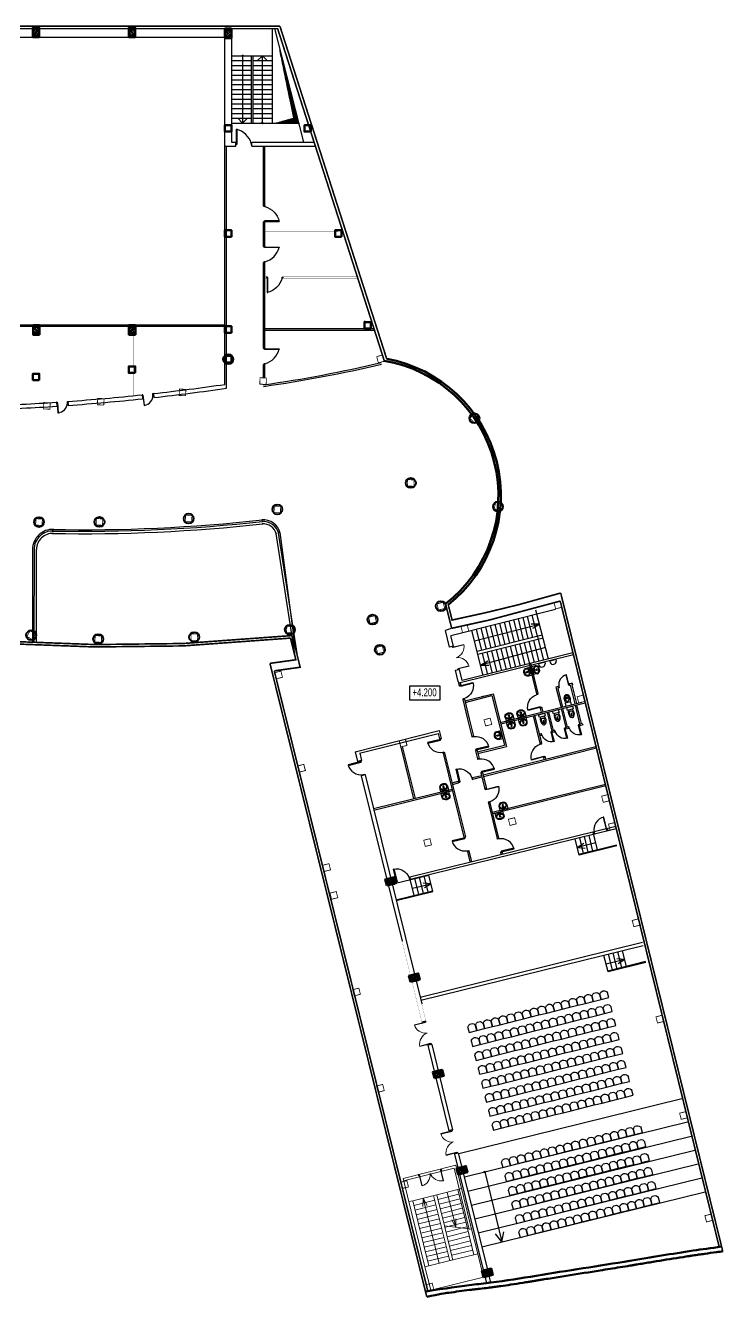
# Model space of a CAD drawing. Header units: millimetres. Extents: x 72758 to 367830, y 150032 to 293149.
# Drawn here: x 324189 to 367830, y 150122 to 229614 of the extents above; entities that cross this region are included whole.
import ezdxf

# ---------------------------------------------------------------- set-up
doc = ezdxf.new("R2010")
doc.units = ezdxf.units.MM
doc.linetypes.add('DASHED2', pattern=[9.525, 6.35, -3.175])
for name, color, linetype in [('4', 34, 'Continuous'), ('5', 150, 'Continuous'), ('columns', 192, 'Continuous')]:
    doc.layers.add(name, color=color, linetype=linetype)
doc.layers.add('CIRCULATION', color=200, linetype='Continuous', lineweight=13)
doc.layers.add('HIDDEN', color=254, linetype='DASHED2', lineweight=5)
doc.layers.add('GLASS', color=150, linetype='Continuous', lineweight=20, transparency=0.8)
doc.styles.get("Standard").update_dxf_attribs({"font": 'Arial.ttf'})
pattern_1 = [(45, (-256826.88, 321865.63), (-70.710678, 70.710678), [])]

# ---------------------------------------------------------------- blocks, each defined once
blk = doc.blocks.new('Z$W@#52')
at = {"layer": 'columns', "lineweight": 0, "ltscale": 2000, "const_width": 50}
blk.add_lwpolyline([(22, 237), (225, 582), (569, 379), (366, 34), (22, 237)], dxfattribs=at)
blk = doc.blocks.new('Z$W@#13317')
at = {"layer": 'columns', "lineweight": 50}
blk.add_lwpolyline([(400, 0), (0, 0), (0, 400), (400, 400)], close=True, dxfattribs=at)
blk.add_lwpolyline([(400, 0), (0, 0), (0, 400), (400, 400)], close=True, dxfattribs=at)
blk = doc.blocks.new('Z$W@#26179')
at = {"layer": 'columns', "ltscale": 1000}
h = blk.add_hatch(dxfattribs=at)
h.set_pattern_fill('ANSI31', color=256, scale=800, style=0)
h.set_pattern_definition(pattern_1)
h.paths.add_polyline_path([(200, 300), (400, 300), (400, 500), (0, 500), (0, 300)])
h.paths.add_polyline_path([(0, 100), (200, 100), (200, 300), (0, 300)])
h.paths.add_polyline_path([(200, 100), (400, 100), (400, 300), (200, 300)])
h = blk.add_hatch(dxfattribs=at)
h.set_pattern_fill('ANSI31', color=256, scale=800, style=0)
h.set_pattern_definition(pattern_1)
h.paths.add_polyline_path([(200, 300), (400, 300), (400, 500), (0, 500), (0, 300)])
h.paths.add_polyline_path([(0, 100), (200, 100), (200, 300), (0, 300)])
h.paths.add_polyline_path([(200, 100), (400, 100), (400, 300), (200, 300)])
for p, q in [((0, 100), (400, 500)), ((0, 500), (400, 100))]:
    blk.add_line(p, q, dxfattribs=at)
at = {"layer": 'columns', "lineweight": 50}
for points in [[(400, 0), (0, 0), (0, 600), (400, 600)], [(400, 0), (0, 0), (0, 600), (400, 600)], [(400, 100), (0, 100), (0, 500), (400, 500)], [(400, 100), (0, 100), (0, 500), (400, 500)]]:
    blk.add_lwpolyline(points, close=True, dxfattribs=at)
blk = doc.blocks.new('STRARROW')
at = {"color": 0, "linetype": 'ByBlock'}
for q in [(-0.5, -0.5), (0.5, -0.5)]:
    blk.add_line((0, 0), q, dxfattribs=at)
blk = doc.blocks.new('Z$W@#11163')
at = {"layer": '4', "linetype": 'Continuous'}
for points in [[(39, 39), (39, 971), (70, 971), (70, 39)], [(0, 78), (39, 78), (39, 0), (0, 0)], [(1010, 78), (971, 78), (971, 0), (1010, 0)]]:
    blk.add_lwpolyline(points, close=True, dxfattribs=at)
blk.add_arc((-276, -289), 1298, 16.40182, 75.97331, dxfattribs=at)
blk = doc.blocks.new('A$C132F51F1')
at = {"layer": '4', "linetype": 'Continuous'}
for points in [[(810, 860), (0, 860), (0, 820), (810, 820)], [(760, 910), (760, 860), (860, 860), (860, 910)], [(760, 0), (760, 50), (860, 50), (860, 0)]]:
    blk.add_lwpolyline(points, close=True, dxfattribs=at)
blk.add_arc((810, 860), 810, 180, 266.46097, dxfattribs=at)
blk = doc.blocks.new('Z$W@#11946')
at = {"layer": '4', "lineweight": 0, "ltscale": 1000}
for p, q in [((700, 1450), (0, 1450)), ((700, 1420), (0, 1420)), ((700, 1420), (700, 1450)), ((700, 80), (0, 80)), ((700, 50), (0, 50)), ((700, 80), (700, 50))]:
    blk.add_line(p, q, dxfattribs=at)
for points in [[(750, 1450), (750, 1500), (650, 1500), (650, 1450)], [(750, 50), (750, 0), (650, 0), (650, 50)]]:
    blk.add_lwpolyline(points, close=True, dxfattribs=at)
for centre, start, end in [((729, 1475), 181.98687, 263.77094), ((729, 25), 96.22906, 178.01313)]:
    blk.add_arc(centre, 730, start, end, dxfattribs=at)
blk = doc.blocks.new('stair open')
at = {"layer": 'CIRCULATION', "ltscale": 2000}
for p, q in [((5644.486, 339.977), (5648.59, 339.977)), ((5644.486, 339.977), (5644.486, 336.577)), ((5645.986, 339.727), (5645.986, 339.977)), ((5645.986, 339.727), (5645.986, 338.377)), ((5645.986, 339.727), (5648.495, 339.727)), ((5646.286, 339.727), (5646.286, 338.377)), ((5646.586, 339.727), (5646.586, 338.377)), ((5646.886, 339.727), (5646.886, 338.377)), ((5647.186, 339.727), (5647.186, 338.377)), ((5647.486, 339.727), (5647.486, 338.377)), ((5647.786, 339.727), (5647.786, 338.377)), ((5647.979, 338.377), (5648.59, 339.977)), ((5648.086, 339.727), (5648.086, 338.658)), ((5648.386, 339.727), (5648.386, 339.443)), ((5645.986, 339.052), (5648.237, 339.052)), ((5648.237, 339.052), (5647.738, 339.181)), ((5648.237, 339.052), (5647.742, 338.912)), ((5645.986, 338.377), (5647.982, 338.377)), ((5645.986, 338.377), (5645.986, 336.827)), ((5645.987, 338.177), (5650.187, 338.177)), ((5646.286, 338.177), (5646.286, 336.827)), ((5646.586, 338.177), (5646.586, 336.827)), ((5646.886, 338.177), (5646.886, 336.827)), ((5647.186, 338.177), (5647.186, 336.827)), ((5647.486, 338.177), (5647.486, 336.827)), ((5647.786, 338.177), (5647.786, 336.827)), ((5647.979, 338.377), (5650.187, 338.377)), ((5648.086, 338.177), (5648.086, 336.827)), ((5648.386, 338.177), (5648.386, 336.827)), ((5648.686, 338.177), (5648.686, 336.827)), ((5648.986, 338.177), (5648.986, 336.827)), ((5649.286, 338.177), (5649.286, 336.827)), ((5649.586, 338.177), (5649.586, 336.827)), ((5649.886, 338.177), (5649.886, 336.827)), ((5650.186, 338.377), (5650.186, 336.827)), ((5645.986, 337.502), (5646.487, 337.628)), ((5645.986, 337.502), (5650.186, 337.502)), ((5645.986, 337.502), (5646.483, 337.358)), ((5644.486, 336.577), (5650.186, 336.577)), ((5645.986, 336.827), (5645.986, 336.577)), ((5645.986, 336.827), (5650.186, 336.827)), ((5650.186, 336.827), (5650.186, 336.577))]:
    blk.add_line(p, q, dxfattribs=at)
at = {"layer": 'GLASS'}
blk.add_lwpolyline([(5644.636, 336.577), (5644.636, 339.827), (5648.59, 339.827)], dxfattribs=at)
at = {"layer": 'HIDDEN', "ltscale": 2000}
for p, q in [((5648.386, 339.443), (5648.386, 338.377)), ((5648.495, 339.727), (5650.186, 339.727)), ((5648.59, 339.977), (5650.186, 339.977)), ((5648.686, 339.727), (5648.686, 338.377)), ((5648.986, 339.727), (5648.986, 338.377)), ((5649.286, 339.727), (5649.286, 338.377)), ((5649.586, 339.727), (5649.586, 338.377)), ((5649.886, 339.727), (5649.886, 338.377)), ((5650.186, 339.727), (5650.186, 339.977)), ((5650.186, 339.977), (5651.686, 339.977)), ((5650.186, 339.727), (5650.186, 338.377)), ((5651.686, 339.977), (5651.686, 336.577)), ((5648.086, 338.658), (5648.086, 338.377)), ((5651.686, 336.577), (5650.186, 336.577))]:
    blk.add_line(p, q, dxfattribs=at)
blk = doc.blocks.new('Z$W@#1548')
at = {"layer": '5', "linetype": 'Continuous', "ltscale": 2500}
blk.add_line((456, 500), (456, 0), dxfattribs=at)
for points in [[(192, 500), (456, 500)], [(192, 500), (456, 500)], [(192, 0), (456, 0)], [(434, 273), (238, 273)], [(238, 273), (238, 227)], [(238, 227), (434, 227)], [(434, 227), (434, 273)], [(456, 0), (456, 500)]]:
    blk.add_lwpolyline(points, dxfattribs=at)
for centre, radius in [((177, 250), 40.8), ((177, 250), 30.8), ((378, 321), 36.4), ((378, 180), 36.4)]:
    blk.add_circle(centre, radius, dxfattribs=at)
at = {"layer": '5', "linetype": 'Continuous', "ltscale": 2500, "extrusion": (0, 0, -1)}
for major_axis, ratio, start_param, end_param in [((0, 250), 0.776082, 2.002073, 7.419321), ((0, 216), 0.666135, 1.67642, 7.745564), ((0, 250), 0.776082, 1.432507, 1.477018), ((0, 250), 0.776082, 1.662161, 1.705705)]:
    blk.add_ellipse((192, 250), major_axis=major_axis, ratio=ratio, start_param=start_param, end_param=end_param, dxfattribs=at)
blk = doc.blocks.new('санузел')
at = {"layer": '5', "linetype": 'Continuous', "ltscale": 2500}
for p, q in [((-25665, 14506), (-26034, 14506)), ((-26034, 14506), (-26034, 14328)), ((-26034, 14328), (-25665, 14328)), ((-25665, 14328), (-25665, 14506))]:
    blk.add_line(p, q, dxfattribs=at)
blk.add_circle((-25849, 14800), 45.2, dxfattribs=at)
at = {"layer": '5', "linetype": 'Continuous', "ltscale": 2500, "extrusion": (0, 0, -1)}
blk.add_ellipse((-25849, 14736), major_axis=(0, 294), ratio=0.614894, start_param=3.813012, end_param=8.753358, dxfattribs=at)
blk.add_ellipse((-25849, 14768), major_axis=(0, -175), ratio=0.710972, dxfattribs=at)
blk = doc.blocks.new('A$C1D1')
at = {"layer": '4', "ltscale": 1200}
for p, q in [((3, 4), (3, 304)), ((503, 4), (3, 4)), ((503, 304), (503, 4))]:
    blk.add_line(p, q, dxfattribs=at)
blk.add_arc((253, 248), 256, 12.68038, 167.31962, dxfattribs=at)

msp = doc.modelspace()

# ---------------------------------------------------------------- hatches: boundary and pattern name
at = {"ltscale": 2000}
h = msp.add_hatch(dxfattribs=at)
h.set_pattern_fill('ANSI31', color=0, scale=100, style=0)
h.set_pattern_definition([(45, (725112.518, 155023.288), (-8.83883476, 8.83883476), [])])
h.paths.add_polyline_path([(340080, 228075), (340126, 228086), (341292, 223514), (339882, 223514), (340949, 223815)])

# ---------------------------------------------------------------- linework, layer by layer
at = {"color": 0, "linetype": 'Continuous', "ltscale": 2000}
for p, q in [((336663, 210219), (336663, 229414)), ((337063, 229414), (337063, 222314)), ((306663, 228881), (336663, 228875)), ((336663, 222064), (337338, 222064)), ((336663, 222064), (337338, 222064)), ((336763, 210219), (336763, 222064)), ((337063, 222314), (337338, 222314)), ((337103, 222314), (337338, 222314)), ((337338, 222064), (337338, 222314)), ((338348, 222314), (342235, 222314)), ((338348, 222314), (339853, 222314)), ((338348, 222064), (338348, 222314)), ((338348, 222064), (342315, 222064)), ((338348, 222064), (340103, 222064)), ((339063, 218342), (339063, 222064)), ((339163, 218342), (339163, 222064)), ((339163, 218342), (339063, 218342)), ((339063, 215807), (339063, 217332)), ((339163, 217332), (339063, 217332)), ((339163, 215807), (339163, 217332)), ((339163, 215807), (339063, 215807)), ((339063, 210593), (339063, 214797)), ((339163, 214797), (339063, 214797)), ((339163, 210593), (339163, 214797)), ((339269, 213821), (339269, 213921)), ((336663, 210881), (336663, 210781)), ((339163, 210681), (345972, 210681)), ((345376, 211149), (345376, 211049)), ((336663, 207185), (336663, 210429)), ((336763, 210429), (336663, 210429)), ((336763, 206947), (336763, 210429)), ((339063, 209438), (339063, 210593)), ((339144, 210581), (346004, 210581)), ((339163, 209438), (339163, 210593)), ((339163, 209438), (339063, 209438)), ((339163, 209438), (339063, 209438)), ((339063, 207788), (339063, 208428)), ((339163, 207788), (339163, 208428)), ((326139, 206072), (326156, 205822)), ((326848, 206112), (326865, 205871)), ((331483, 206533), (331509, 206285)), ((332189, 206610), (332217, 206362)), ((350836, 191943), (350441, 191809)), ((350946, 190832), (350704, 190771)), ((351072, 189317), (351300, 189372)), ((351249, 188619), (351308, 188379)), ((351308, 188379), (351406, 188405)), ((351373, 188532), (351405, 188404)), ((358223, 188479), (358185, 188470)), ((358187, 188470), (358210, 188375)), ((358370, 188514), (358394, 188419)), ((352705, 187674), (352865, 187713)), ((353346, 187735), (354130, 184639)), ((353418, 187856), (354251, 184566)), ((356122, 187843), (356230, 187871)), ((357497, 188297), (357520, 188202)), ((358210, 188375), (358247, 188384)), ((351642, 187512), (351529, 187484)), ((351529, 187484), (351832, 186260)), ((351626, 187508), (351929, 186286)), ((356367, 186952), (356466, 186977)), ((351832, 186260), (352099, 185182)), ((351929, 186284), (352196, 185206)), ((349991, 185375), (350074, 185039)), ((350052, 185546), (350171, 185063)), ((356420, 185347), (356444, 185250)), ((357108, 185521), (357133, 185425)), ((357250, 185557), (357275, 185460)), ((357938, 185732), (357963, 185635)), ((358129, 185780), (358154, 185683)), ((359000, 186000), (359024, 185903)), ((350074, 185039), (350171, 185063)), ((352195, 185206), (352098, 185182)), ((352439, 184223), (354130, 184639)), ((352463, 184126), (354251, 184566)), ((352796, 182779), (359855, 184566)), ((352820, 182682), (359879, 184469)), ((356354, 184753), (356453, 184779)), ((356371, 184757), (356469, 184781)), ((345200, 183678), (344957, 183618)), ((350296, 184143), (350393, 184167)), ((350296, 184143), (351596, 178888)), ((350393, 184167), (351693, 178912)), ((352319, 184286), (352416, 184310)), ((352320, 184287), (352444, 183785)), ((352417, 184311), (352542, 183809)), ((352542, 183809), (352444, 183785)), ((356596, 183862), (356694, 183888)), ((352666, 182890), (352763, 182914)), ((352666, 182890), (352907, 181914)), ((352763, 182914), (353004, 181938)), ((345415, 182781), (345180, 182717)), ((351268, 182287), (351244, 182383)), ((352163, 182513), (352139, 182610)), ((353004, 181938), (352903, 181912)), ((352994, 181936), (353004, 181939)), ((353226, 181042), (353129, 181018)), ((353129, 181018), (353672, 178808)), ((353221, 181041), (353226, 181043)), ((353226, 181043), (353769, 178833)), ((351594, 178887), (351693, 178912)), ((351693, 178912), (351596, 178888)), ((360609, 179289), (360573, 179435)), ((353777, 178835), (353672, 178808)), ((351816, 177991), (351914, 178016)), ((351817, 177992), (351975, 177355)), ((351914, 178016), (351820, 177992)), ((351914, 178016), (352072, 177379)), ((353990, 177937), (353893, 177912)), ((353893, 177912), (353916, 177835)), ((353990, 177937), (354013, 177859)), ((348210, 176391), (348246, 176245)), ((349217, 167400), (348974, 167340)), ((349569, 165942), (349326, 165882)), ((351274, 159118), (365218, 162551)), ((350866, 160597), (350630, 160539)), ((351632, 157662), (365577, 161095)), ((351853, 156771), (365812, 160208)), ((351233, 159142), (350989, 159082)), ((352071, 155898), (366030, 159335)), ((352285, 155040), (366244, 158477)), ((352498, 154167), (366464, 157605)), ((352900, 157974), (353976, 153605)), ((352722, 153296), (366685, 156734)), ((353975, 153609), (354098, 154231)), ((353975, 153609), (353577, 154103)), ((349774, 150296), (349275, 150172))]:
    msp.add_line(p, q, dxfattribs=at)
at = {"color": 0, "ltscale": 2000}
for p, q in [((339603, 229414), (339603, 223514)), ((341599, 222314), (339788, 229414)), ((337103, 227714), (339603, 227714)), ((337103, 227414), (338303, 227414)), ((338303, 227714), (338303, 223514)), ((338403, 227714), (338403, 223514)), ((338403, 227414), (339603, 227414)), ((337103, 227114), (338303, 227114)), ((337103, 227114), (338303, 227114)), ((337103, 226814), (338303, 226814)), ((338403, 227114), (339603, 227114)), ((338403, 227114), (339603, 227114)), ((338403, 226814), (339603, 226814)), ((337103, 226514), (338303, 226514)), ((337103, 226214), (338303, 226214)), ((337103, 225914), (338303, 225914)), ((338403, 226514), (339603, 226514)), ((338403, 226214), (339603, 226214)), ((338403, 225914), (339603, 225914)), ((337103, 225614), (338303, 225614)), ((337103, 225314), (338303, 225314)), ((337103, 225014), (338303, 225014)), ((338403, 225614), (339603, 225614)), ((338403, 225314), (339603, 225314)), ((338403, 225014), (339603, 225014)), ((337103, 224714), (338303, 224714)), ((337103, 224414), (338303, 224414)), ((338403, 224714), (339603, 224714)), ((338403, 224414), (339603, 224414)), ((337103, 224114), (338303, 224114)), ((337103, 223814), (338303, 223814)), ((337103, 223514), (341292, 223514)), ((338403, 224114), (339603, 224114)), ((338403, 223814), (339603, 223814)), ((341292, 223514), (339872, 223514)), ((339882, 223514), (340949, 223815)), ((336663, 210881), (306642, 210881)), ((306642, 210875), (336663, 210875)), ((306642, 210825), (336663, 210825)), ((339063, 207592), (339063, 207788)), ((339163, 207588), (339163, 207788)), ((339063, 207160), (339063, 207192)), ((339163, 207175), (339163, 207187)), ((357315, 193122), (350784, 191474)), ((354753, 191082), (354421, 192391)), ((355043, 191156), (354712, 192464)), ((355334, 191229), (355003, 192538)), ((355625, 191303), (355294, 192612)), ((355915, 191377), (355583, 192685)), ((356205, 191450), (355874, 192758)), ((356877, 190021), (356104, 193074)), ((350704, 190771), (350441, 191809)), ((352743, 189235), (352093, 191804)), ((356328, 192187), (352259, 191147)), ((352717, 190567), (352385, 191875)), ((353008, 190640), (352676, 191949)), ((353298, 190714), (352967, 192023)), ((353589, 190787), (353258, 192097)), ((353880, 190861), (353549, 192170)), ((354171, 190935), (353839, 192244)), ((354462, 191008), (354130, 192317)), ((356326, 192195), (355811, 192193)), ((356330, 192179), (355877, 191934)), ((350946, 190832), (350784, 191474)), ((356496, 191523), (352424, 190496)), ((356545, 191329), (352473, 190302)), ((354841, 189505), (354510, 190814)), ((355132, 189579), (354800, 190888)), ((355423, 189653), (355091, 190962)), ((355713, 189726), (355382, 191035)), ((355714, 189725), (355382, 191034)), ((356004, 189800), (355673, 191109)), ((356295, 189874), (355964, 191183)), ((356586, 189947), (356193, 191498)), ((358445, 190292), (351277, 188508)), ((358416, 190409), (351490, 188684)), ((352805, 188990), (352474, 190299)), ((356694, 190744), (352639, 189645)), ((353096, 189064), (352765, 190373)), ((353387, 189137), (353055, 190446)), ((353678, 189211), (353346, 190520)), ((353968, 189285), (353637, 190594)), ((354259, 189358), (353928, 190667)), ((354550, 189432), (354219, 190741)), ((351249, 188619), (351072, 189317)), ((351491, 188680), (351314, 189378)), ((352639, 189645), (353084, 189905)), ((352639, 189645), (353155, 189645)), ((355671, 189716), (356133, 187846)), ((355768, 189740), (356230, 187871)), ((358345, 188407), (358640, 187239)), ((351650, 187414), (353418, 187856)), ((351674, 187316), (353346, 187735)), ((357350, 188263), (357670, 186998)), ((357471, 188190), (357767, 187022)), ((358247, 188384), (358543, 187214)), ((353872, 186064), (358971, 187328)), ((353897, 185967), (359187, 187279)), ((356369, 186953), (356433, 186699)), ((356466, 186977), (356530, 186723)), ((357981, 185742), (357690, 186917)), ((358078, 185767), (357787, 186941)), ((358853, 185963), (358564, 187133)), ((358950, 185988), (358661, 187157)), ((356371, 184757), (355945, 186475)), ((356467, 184781), (356042, 186499)), ((357108, 185521), (356818, 186696)), ((357205, 185546), (356915, 186720)), ((344792, 184214), (350052, 185546)), ((345070, 184130), (349991, 185375)), ((347646, 184524), (348448, 181283)), ((347743, 184548), (348545, 181307)), ((344808, 184218), (344957, 183618)), ((345087, 184134), (345200, 183678)), ((356625, 183749), (356597, 183862)), ((356722, 183773), (356694, 183888)), ((345180, 182717), (347734, 172392)), ((345421, 182782), (348961, 168472)), ((350858, 182286), (351244, 182383)), ((350882, 182189), (351268, 182287)), ((352139, 182610), (352699, 182752)), ((352163, 182513), (352724, 182655)), ((360441, 182188), (353375, 180441)), ((360465, 182091), (353399, 180344)), ((350856, 181879), (345945, 180664)), ((350880, 181782), (345969, 180567)), ((361088, 179562), (348210, 176391)), ((361124, 179416), (348246, 176245)), ((362757, 172300), (348861, 168879)), ((362805, 172106), (348909, 168685)), ((349341, 165886), (350646, 160542)), ((349584, 165945), (350889, 160602)), ((351006, 159086), (353020, 151024)), ((351249, 159146), (353068, 151871)), ((353164, 151482), (353270, 151055))]:
    msp.add_line(p, q, dxfattribs=at)
at = {"color": 0}
for p, q in [((324879, 191081), (324879, 196871)), ((357348, 189992), (356960, 189893)), ((357348, 189992), (357372, 189896)), ((356652, 189827), (356264, 189728)), ((356264, 189728), (356289, 189633)), ((356652, 189827), (356676, 189731)), ((356960, 189893), (356985, 189797)), ((358370, 188516), (358223, 188479)), ((358394, 188419), (358345, 188407)), ((357496, 188299), (357350, 188263)), ((357520, 188202), (357471, 188190)), ((356420, 185347), (356333, 185325)), ((356444, 185250), (356357, 185228)), ((357250, 185557), (357108, 185521)), ((357275, 185460), (357133, 185425)), ((358129, 185780), (357938, 185732)), ((358154, 185683), (357963, 185635)), ((359000, 186000), (358817, 185954)), ((359024, 185903), (358842, 185857)), ((360233, 181210), (360234, 181210)), ((360233, 181210), (360234, 181210)), ((359373, 177952), (359130, 178927)), ((359664, 178025), (359421, 179000)), ((359955, 178097), (359677, 179213)), ((358803, 177758), (358547, 178782)), ((359846, 178534), (358682, 178243)), ((358682, 178243), (359100, 178507)), ((358682, 178243), (359175, 178201)), ((359082, 177879), (358839, 178854)), ((349665, 175496), (349414, 176521)), ((348487, 175259), (348248, 176236)), ((348380, 175696), (349546, 175982)), ((348779, 175331), (348539, 176307)), ((349070, 175402), (348831, 176378)), ((349546, 175982), (349053, 176021)), ((349361, 175474), (349122, 176450)), ((349546, 175982), (349130, 175715)), ((361471, 170745), (361228, 171721)), ((361762, 170818), (361520, 171789)), ((360610, 170479), (360354, 171503)), ((361653, 171255), (360489, 170964)), ((360889, 170600), (360645, 171575)), ((361180, 170673), (360936, 171648)), ((361653, 171255), (361160, 171292)), ((361653, 171255), (361238, 170986))]:
    msp.add_line(p, q, dxfattribs=at)
at = {"color": 0, "linetype": 'Continuous', "lineweight": 50, "ltscale": 2000}
for p, q in [((347851, 184989), (347851, 184990)), ((341489, 183415), (341488, 183416))]:
    msp.add_line(p, q, dxfattribs=at)
at = {"color": 0, "ltscale": 2000}
for points, const_width in [([(340099, 229564), (287607, 229564)], 100), ([(339983, 229414), (287757, 229414)], 100), ([(293453, 229564), (340099, 229564)], 100), ([(346621, 208660), (339954, 229414)], 100), ([(346771, 208786), (340099, 229564)], 100), ([(357650, 194148), (355003, 193414), (353254, 192989), (352669, 192854), (350861, 192459), (350617, 193419)], 100), ([(350836, 191943), (350448, 193471)], 100), ([(350678, 192566), (350470, 193382)], 100), ([(350678, 192566), (350470, 193382)], 100), ([(357620, 193645), (353184, 192458), (350837, 191943)], 100), ([(322575, 191150), (328538, 190927), (334038, 190992), (340877, 191490)], 100), ([(322975, 190985), (328536, 190777), (334044, 190842), (340762, 191331)], 100), ([(339473, 189751), (341092, 189976), (340757, 191331)], 100), ([(339473, 189751), (341092, 189976), (340757, 191331)], 100), ([(339744, 189284), (341363, 189509), (340872, 191489)], 100), ([(339744, 189284), (341363, 189509), (340872, 191489)], 100), ([(347302, 174140), (348974, 167340)], 10), ([(348507, 170318), (349224, 167402)], 10), ([(349331, 165883), (350630, 160539)], 10), ([(349574, 165943), (350873, 160598)], 10), ([(349582, 165945), (349918, 164588)], 10), ([(350989, 159082), (352203, 154226)], 10), ([(351232, 159142), (352445, 154286)], 10)]:
    msp.add_lwpolyline(points, dxfattribs=dict(at, const_width=const_width))
for points in [[(335702, 229564, 100, 100, 0), (340099, 229564, 0, 0, 0)], [(339163, 213921, 10, 10, 0), (339269, 213921, 10, 10, 0)], [(339163, 213821, 10, 10, 0), (339269, 213821, 10, 10, 0)]]:
    msp.add_lwpolyline(points, format="xyseb", dxfattribs=at)
at = {"color": 0, "linetype": 'Continuous', "lineweight": 50, "ltscale": 2000}
msp.add_lwpolyline([(339802, 229431, 10, 10, 0), (337063, 229431, 10, 10, 0)], format="xyseb", dxfattribs=at)
at = {"color": 0, "ltscale": 75}
for points in [[(337767, 227714), (337767, 223514)], [(339003, 223514), (339003, 227714)]]:
    msp.add_lwpolyline(points, dxfattribs=at)
at = {"color": 0, "linetype": 'Continuous', "ltscale": 2000}
for points in [[(339163, 216814, 10, 10, 0), (343692, 216814, 10, 10, 0)], [(339163, 216714, 10, 10, 0), (343722, 216714, 10, 10, 0)]]:
    msp.add_lwpolyline(points, format="xyseb", dxfattribs=at)
for points, const_width in [([(340279, 213921), (344998, 213921)], 10), ([(340279, 213821), (345030, 213821)], 10), ([(324663, 210281), (324663, 206004)], 10), ([(324763, 210281), (324763, 206009)], 10), ([(330963, 210281), (330963, 206500)], 10), ([(331063, 210281), (331063, 206510)], 10), ([(367780, 153012), (357650, 194148)], 100), ([(367558, 153285), (357620, 193644)], 100), ([(349275, 150172), (339473, 189751)], 100), ([(349340, 150536), (339744, 189284)], 100)]:
    msp.add_lwpolyline(points, dxfattribs=dict(at, const_width=const_width))
at = {"color": 0}
for points in [[(340992, 191348), (340103, 197937)], [(341076, 190067), (339862, 197871)], [(341221, 190103), (340007, 197911)], [(324629, 196872), (324623, 191091)], [(324729, 196871), (324723, 191087)], [(361146, 178395), (358791, 177807)], [(361158, 178346), (358803, 177758)], [(347233, 175992), (349412, 176526)], [(347351, 174981), (349653, 175545)], [(347363, 174932), (349665, 175496)], [(362953, 171115), (360598, 170527)], [(362965, 171067), (360610, 170479)]]:
    msp.add_lwpolyline(points, dxfattribs=at)
at = {"color": 0, "linetype": 'Continuous', "ltscale": 2000}
msp.add_lwpolyline([(348222, 188350), (350096, 188350), (350096, 187447), (348222, 187447)], close=True, dxfattribs=at)
at = {"color": 0, "ltscale": 1000}
for centre in [(337767, 227714), (339003, 223514)]:
    msp.add_circle(centre, 47, dxfattribs=at)
at = {"color": 0, "lineweight": 40, "ltscale": 2000}
for centre in [(336865, 208759), (352256, 205067), (348280, 201025), (339935, 199368), (353730, 199552), (325038, 198582), (328815, 198588), (334391, 198803), (350159, 193326), (345889, 192485), (345889, 192485), (324550, 191511), (328741, 191275), (334740, 191391), (340722, 191859), (346350, 190600)]:
    msp.add_circle(centre, 310, dxfattribs=at)
at = {"color": 0, "linetype": 'Continuous', "ltscale": 2000}
msp.add_circle((352900, 157974), 46, dxfattribs=at)
for centre, radius, start, end in [((328095, 285456), 79060, 277.97401, 283.41275), ((328095, 285456), 79160, 277.97401, 283.41275), ((317143, 341384), 135611, 276.36996, 278.2758), ((317143, 341384), 135861, 276.36996, 278.30308), ((317143, 341384), 135611, 271.95991, 273.80348), ((317143, 341384), 135611, 274.10342, 276.0699), ((317143, 341384), 135861, 274.10342, 276.0699), ((317143, 341384), 135861, 271.95935, 273.80348), ((337648, 242763), 52753, 273.82835, 273.87042), ((337648, 242763), 52753, 273.82835, 273.87042)]:
    msp.add_arc(centre, radius, start, end, dxfattribs=at)
at = {"color": 0, "lineweight": 70, "ltscale": 2000}
for radius, start, end in [(8551, 307.80876, 80.47208), (8701, 308.46449, 79.6331)]:
    msp.add_arc((345206, 200227), radius, start, end, dxfattribs=at)
at = {"color": 0}
for centre, radius, start, end in [((325879, 196871), 1250, 86.54672, 180), ((325879, 196871), 1150, 86.54672, 180), ((327848, 298916), 100914, 268.87294, 276.35187), ((327848, 298916), 100814, 268.87203, 276.35187), ((327861, 298658), 100806, 268.86548, 276.35788), ((339048, 197620), 1101, 13.92524, 94.60381), ((339048, 197620), 1001, 13.92524, 94.60381), ((339048, 197620), 851, 13.92524, 94.60381), ((325879, 196871), 1000, 86.54672, 180), ((356471, 189725), 205, 206.86248, 1.65663), ((357167, 189890), 205, 206.86248, 1.65663)]:
    msp.add_arc(centre, radius, start, end, dxfattribs=at)
at = {"color": 0, "linetype": 'Continuous', "lineweight": 70, "ltscale": 2000}
for points, knots in [([(349230, 150503), (350495, 150705), (351683, 150875), (353830, 151109), (357122, 151655), (361344, 152305), (365156, 152951), (367024, 153212), (367691, 153304)], [375.087355, 375.087355, 375.087355, 375.087355, 2780.622938, 3977.216365, 6852.418633, 12788.328851, 16793.830001, 18447.569919, 18447.569919, 18447.569919, 18447.569919]), ([(349276, 150169), (350093, 150342), (350377, 150384), (351089, 150484), (351517, 150542), (351983, 150600), (352020, 150604), (352079, 150612), (352099, 150614), (352161, 150621), (352202, 150626), (352285, 150636), (352326, 150641), (352450, 150656), (352533, 150665), (352782, 150694), (352948, 150713), (353168, 150740), (353221, 150746), (353300, 150756), (353326, 150759), (353379, 150766), (353405, 150769), (353484, 150780), (353536, 150787), (353694, 150807), (353798, 150822), (354112, 150866), (354321, 150897), (354784, 150967), (355038, 151007), (355405, 151066), (355518, 151084), (355716, 151116), (355800, 151130), (355965, 151156), (356045, 151169), (356167, 151189), (356209, 151196), (356292, 151209), (356333, 151216), (356458, 151236), (356541, 151249), (356790, 151289), (356956, 151316), (357453, 151396), (357785, 151448), (358781, 151606), (359446, 151711), (360319, 151850), (360527, 151883), (361152, 151983), (361569, 152050), (362055, 152129), (362124, 152141), (362262, 152163), (362331, 152175), (362538, 152209), (362676, 152231), (363090, 152299), (363365, 152345), (364192, 152480), (364744, 152570), (365428, 152676), (365562, 152696), (365770, 152727), (365844, 152739), (365979, 152759), (366040, 152768), (366161, 152786), (366222, 152795), (366405, 152821), (366527, 152839), (366892, 152891), (367136, 152924), (367535, 152979), (367690, 153000), (367780, 153012)], [440.66357, 440.66357, 440.66357, 440.66357, 1301.3996, 1301.3996, 2602.7992, 2602.7992, 2717.138796, 2717.138796, 2779.744989, 2779.744989, 2904.957376, 2904.957376, 3030.169763, 3030.169763, 3280.594536, 3280.594536, 3781.444084, 3781.444084, 3940.658819, 3940.658819, 4019.425163, 4019.425163, 4098.191507, 4098.191507, 4255.724195, 4255.724195, 4570.78957, 4570.78957, 5200.920321, 5200.920321, 5969.138989, 5969.138989, 6313.420428, 6313.420428, 6569.096117, 6569.096117, 6813.985452, 6813.985452, 6940.085421, 6940.085421, 7066.185389, 7066.185389, 7318.385325, 7318.385325, 7822.785197, 7822.785197, 8831.584941, 8831.584941, 10849.184431, 10849.184431, 11482.008054, 11482.008054, 12747.6553, 12747.6553, 12957.316645, 12957.316645, 13166.977989, 13166.977989, 13586.300677, 13586.300677, 14424.946054, 14424.946054, 16102.236808, 16102.236808, 16508.721562, 16508.721562, 16734.485583, 16734.485583, 16919.560767, 16919.560767, 17104.63595, 17104.63595, 17474.786317, 17474.786317, 18215.087051, 18215.087051, 18685.466417, 18685.466417, 18685.466417, 18685.466417])]:
    msp.add_open_spline(points, degree=3, knots=knots, dxfattribs=at)

# ---------------------------------------------------------------- block references
at = {"color": 0, "linetype": 'Continuous', "lineweight": -3, "ltscale": 2000}
for p in [(324657, 228875), (330657, 228875), (336663, 228814), (324663, 210281), (330663, 210281)]:
    msp.add_blockref('Z$W@#26179', p, dxfattribs=at)
at = {"color": 0, "ltscale": 75, "xscale": 600, "yscale": 600, "zscale": 600}
msp.add_blockref('STRARROW', (339003, 227714), dxfattribs=at)
at = {"color": 0, "linetype": 'Continuous', "lineweight": 50, "ltscale": 2000}
for p in [(336663, 222981), (341633, 222981), (336663, 216414), (343541, 216414), (336663, 210414), (345376, 210681), (330649, 207902), (336665, 208559), (324653, 207453)]:
    msp.add_blockref('Z$W@#13317', p, dxfattribs=at)
at = {"color": 0, "ltscale": 75, "xscale": 600, "yscale": 600, "zscale": 600, "rotation": 180}
msp.add_blockref('STRARROW', (337767, 223514), dxfattribs=at)
at = {"color": 0, "lineweight": 0, "ltscale": 2000}
for name, p in [('Z$W@#11163', (337338, 222158)), ('Z$W@#52', (324254, 191203))]:
    msp.add_blockref(name, p, dxfattribs=at)
at = {"color": 0, "lineweight": 0, "ltscale": 2000, "xscale": -1}
for name, p, rotation in [('Z$W@#11163', (339085, 217332), 270), ('Z$W@#11163', (339269, 213894), 180), ('Z$W@#52', (353304, 199563), 224.8566428372322)]:
    msp.add_blockref(name, p, dxfattribs=dict(at, rotation=rotation))
at = {"color": 0, "lineweight": 0, "ltscale": 2000}
for name, p, rotation in [('Z$W@#11163', (339085, 215807), 270), ('Z$W@#11163', (339085, 209438), 270), ('Z$W@#52', (346401, 208349), 45.01245062874695), ('Z$W@#52', (346401, 208349), 45.01245062874695), ('Z$W@#52', (338929, 206982), 27.96757113452296), ('Z$W@#52', (338929, 206982), 27.9675711305588), ('Z$W@#52', (333894, 206273), 27.96757113452296), ('Z$W@#52', (325414, 205431), 27.96757113452296), ('Z$W@#52', (328778, 205691), 27.96757113452296), ('Z$W@#52', (351891, 204845), 345.0879851631963), ('Z$W@#52', (348164, 200614), 27.96757113451564), ('Z$W@#52', (339819, 198957), 27.96757113452296), ('Z$W@#52', (324921, 198172), 27.96757113452296), ('Z$W@#52', (328698, 198178), 27.96757113452296), ('Z$W@#52', (334275, 198393), 27.96757113452296), ('Z$W@#52', (350164, 192899), 44.8764037190646), ('Z$W@#52', (357484, 192974), 44.87640371906892), ('Z$W@#52', (345894, 192058), 44.87640371906663), ('Z$W@#52', (345894, 192058), 44.87640371906663), ('Z$W@#52', (328625, 190865), 27.96757113452296), ('Z$W@#52', (334623, 190980), 27.96757113452296), ('Z$W@#52', (340605, 191448), 27.96757113452296), ('Z$W@#52', (351671, 191480), 44.87640371906489), ('Z$W@#52', (346362, 190174), 44.87640371906663), ('Z$W@#52', (340024, 188598), 44.87640371906633), ('Z$W@#52', (358930, 187098), 44.87640371901019), ('Z$W@#52', (353105, 185654), 44.87640371900904), ('Z$W@#52', (347799, 184340), 44.87640371901014), ('Z$W@#52', (347812, 184344), 44.87640371901014), ('Z$W@#52', (341449, 182770), 44.87640371901014), ('Z$W@#52', (341458, 182772), 44.87640371901014), ('Z$W@#52', (360460, 180882), 44.87640371901019), ('Z$W@#52', (354632, 179439), 44.87640371900904), ('Z$W@#52', (360888, 179134), 44.87640371901019), ('Z$W@#52', (360888, 179134), 44.87640371901019), ('Z$W@#52', (349336, 178128), 44.87640371901014), ('Z$W@#52', (343027, 176567), 44.87640371901014), ('Z$W@#52', (343481, 174825), 44.87640371901014), ('Z$W@#52', (362371, 173113), 44.87640371901016), ('Z$W@#52', (362372, 173114), 44.87640371901016), ('Z$W@#52', (344894, 168788), 44.87640371901014), ('Z$W@#52', (363853, 167093), 44.87640371901016), ('Z$W@#52', (363854, 167093), 44.87640371901016), ('Z$W@#52', (346386, 162770), 44.87640371901014), ('Z$W@#52', (365334, 161073), 44.87640371901016), ('Z$W@#52', (365336, 161073), 44.87640371901016), ('Z$W@#52', (347898, 156757), 44.87640371901014), ('Z$W@#52', (366912, 154664), 44.87640371901005), ('Z$W@#52', (366914, 154665), 44.87640371901005), ('Z$W@#52', (349482, 150350), 44.87640371901014)]:
    msp.add_blockref(name, p, dxfattribs=dict(at, rotation=rotation))
at = {"color": 0, "linetype": 'Continuous', "ltscale": 2000}
for p, xscale, yscale, zscale, rotation in [((326886, 205442), 0.7802200000057314, 0.7802200000057314, 0.7802200000057314, 93.22941705997806), ((332276, 205962), 0.7802200000112508, 0.7802200000112508, 0.7802200000112508, 97.5987751052529), ((352387, 187709), -1.014286000118073, 1.014285999815911, 1.014286, 14.81450509844987), ((357353, 188873), 0.7802200000170365, 0.7802200000170365, 0.7802200000170365, 284.0437071294369), ((355386, 187648), -1.014285999975762, 1.014285999815911, 1.014286, 194.8145050937737), ((352962, 185382), 1.014286000121331, 1.014286000121331, 1.014286000121331, 192.9752235075097), ((356582, 184698), -0.7802199999797023, 0.7802199999568984, 0.78022, 284.0579120263774), ((357413, 184908), -0.7802199999797023, 0.7802199999568984, 0.78022, 284.0579120263774), ((358292, 185131), -0.7802199999797023, 0.7802199999568984, 0.78022, 284.0579120263774), ((355609, 184556), -1.014285999975762, 1.014285999815911, 1.014286, 194.8145050937737), ((353309, 183985), 1.014286000121331, 1.014286000121331, 1.014286000121331, 192.9752235075097)]:
    msp.add_blockref('A$C132F51F1', p, dxfattribs=dict(at, xscale=xscale, yscale=yscale, zscale=zscale, rotation=rotation))
at = {"color": 0, "ltscale": 1000, "xscale": -1}
for name, p, rotation in [('Z$W@#11946', (351931, 189527), 13.60058406246308), ('Z$W@#1548', (356386, 189156), 13.52881473358257), ('Z$W@#1548', (354380, 185614), 284.3574030218788), ('Z$W@#1548', (355121, 185800), 284.3574030218788), ('Z$W@#1548', (350522, 182279), 103.5288147293998), ('Z$W@#1548', (354230, 181120), 103.5288147293994), ('Z$W@#11946', (350139, 160413), 194.1382224082009), ('Z$W@#11946', (348911, 157086), 283.4661907155723)]:
    msp.add_blockref(name, p, dxfattribs=dict(at, rotation=rotation))
at = {"color": 0, "ltscale": 1000}
for p, rotation in [((355417, 188911), 14.88360135210811), ((354864, 186769), 285.5062888468627), ((354121, 186588), 285.5062888468627), ((353585, 184947), 14.88360135212132), ((350770, 181299), 104.8058805321838), ((354151, 180067), 104.8058805321769)]:
    msp.add_blockref('Z$W@#1548', p, dxfattribs=dict(at, rotation=rotation))
at = {"color": 0, "rotation": 12.50221813919097}
msp.add_blockref('санузел', (386486, 178732), dxfattribs=at)
at = {"color": 0, "xscale": -1, "rotation": 195.5994010151403}
for p in [(378364, 207564), (379248, 207788), (377493, 207343)]:
    msp.add_blockref('санузел', p, dxfattribs=at)
at = {"color": 0, "ltscale": 2000}
for name, p, xscale, yscale, zscale, rotation in [('A$C132F51F1', (349540, 183957), 1.014286000070502, 1.014286000070502, 1.014286000070502, 13.88590415536861), ('A$C132F51F1', (344569, 182571), 1.014286000070502, 1.014286000070502, 1.014286000070502, 13.88590415536861), ('A$C132F51F1', (351955, 183355), -1.014286000056533, 1.014286000048742, 1.014286000048742, 103.8859041521766), ('A$C132F51F1', (353980, 181235), -1.014286000020039, 1.014286000048742, 1.014286000048742, 14.24583073623584), ('A$C132F51F1', (359496, 179938), 1.014286000191248, 1.014286000191248, 1.014286000191248, 284.0295234589108), ('A$C132F51F1', (351067, 177806), 1.014286000070502, 1.014286000070502, 1.014286000070502, 13.88590415536861), ('A$C132F51F1', (354527, 179015), 1.014286000019126, 1.014286000019126, 1.014286000019126, 193.5438978697091), ('A$C132F51F1', (348036, 177102), -1.014286000196607, 1.014286000048742, 1.014286000048742, 103.7602051522604), ('stair open', (-1334411, 5556061), 999.9999999999508, 999.9999999999508, 999.9999999999508, 283.8949037387428)]:
    msp.add_blockref(name, p, dxfattribs=dict(at, xscale=xscale, yscale=yscale, zscale=zscale, rotation=rotation))
at = {"color": 0, "linetype": 'Continuous', "lineweight": -3, "ltscale": 2000, "rotation": 283.8948643026354}
for p in [(346675, 176251), (348163, 170233), (349655, 164215), (351142, 158196), (352727, 151786)]:
    msp.add_blockref('Z$W@#26179', p, dxfattribs=at)
at = {"color": 0, "ltscale": 1200, "xscale": -1}
for p, rotation in [((360658, 168864), 14.00000000030331), ((357747, 168139), 14.00000000010107), ((357747, 168139), 14.00000000030331), ((358232, 168260), 14.00000000010107), ((358232, 168260), 14.00000000030331), ((358717, 168381), 14.00000000010107), ((358717, 168381), 14.00000000030331), ((359202, 168502), 14.00000000010107), ((359202, 168502), 14.00000000030331), ((359688, 168623), 14.00000000010107), ((359688, 168623), 14.00000000030331), ((360173, 168743), 14.00000000010107), ((360173, 168743), 14.00000000030331), ((354351, 167292), 14.00000000010107), ((354351, 167292), 14.00000000030331), ((354836, 167413), 14.00000000010107), ((354836, 167413), 14.00000000030331), ((355321, 167534), 14.00000000010107), ((355321, 167534), 14.00000000030331), ((355806, 167655), 14.00000000010107), ((355806, 167655), 14.00000000030331), ((356292, 167776), 14.00000000010107), ((356292, 167776), 14.00000000030331), ((356777, 167897), 14.00000000010107), ((356777, 167897), 14.00000000030331), ((357262, 168018), 14.00000000010107), ((357262, 168018), 14.00000000030331), ((357964, 167266), 14.00000000010107), ((357964, 167266), 14.00000000030331), ((358450, 167387), 14.00000000010107), ((358450, 167387), 14.00000000030331), ((358935, 167508), 14.00000000010107), ((358935, 167508), 14.00000000030331), ((359420, 167629), 14.00000000010107), ((359420, 167629), 14.00000000030331), ((359905, 167750), 14.00000000010107), ((359905, 167750), 14.00000000030331), ((360390, 167871), 14.00000000010107), ((360390, 167871), 14.00000000030331), ((360875, 167992), 14.00000000030331), ((352410, 166808), 14.00000000010107), ((352410, 166808), 14.00000000030331), ((352896, 166929), 14.00000000010107), ((352896, 166929), 14.00000000030331), ((353381, 167050), 14.00000000010107), ((353381, 167050), 14.00000000030331), ((353866, 167171), 14.00000000010107), ((353866, 167171), 14.00000000030331), ((355054, 166541), 14.00000000010107), ((355054, 166541), 14.00000000030331), ((355539, 166662), 14.00000000010107), ((355539, 166662), 14.00000000030331), ((356024, 166782), 14.00000000010107), ((356024, 166782), 14.00000000030331), ((356509, 166903), 14.00000000010107), ((356509, 166903), 14.00000000030331), ((356994, 167024), 14.00000000010107), ((356994, 167024), 14.00000000030331), ((357479, 167145), 14.00000000010107), ((357479, 167145), 14.00000000030331), ((358667, 166515), 14.00000000010107), ((359152, 166636), 14.00000000010107), ((359637, 166757), 14.00000000010107), ((360123, 166878), 14.00000000010107), ((360608, 166999), 14.00000000010107), ((361093, 167120), 14.00000000010107), ((352628, 165936), 14.00000000010107), ((352628, 165936), 14.00000000030331), ((353113, 166057), 14.00000000010107), ((353113, 166057), 14.00000000030331), ((353598, 166178), 14.00000000010107), ((353598, 166178), 14.00000000030331), ((354083, 166299), 14.00000000010107), ((354083, 166299), 14.00000000030331), ((354568, 166420), 14.00000000010107), ((354568, 166420), 14.00000000030331), ((355271, 165668), 14.00000000010107), ((355756, 165789), 14.00000000010107), ((356241, 165910), 14.00000000010107), ((356727, 166031), 14.00000000010107), ((357212, 166152), 14.00000000010107), ((357697, 166273), 14.00000000010107), ((358182, 166394), 14.00000000010107), ((359370, 165764), 14.00000000010107), ((359370, 165764), 14.00000000010107), ((359855, 165885), 14.00000000010107), ((359855, 165885), 14.00000000010107), ((360340, 166005), 14.00000000010107), ((360340, 166005), 14.00000000010107), ((360825, 166126), 14.00000000010107), ((360825, 166126), 14.00000000010107), ((361310, 166247), 14.00000000010107), ((352845, 165063), 14.00000000010107), ((353331, 165184), 14.00000000010107), ((353816, 165305), 14.00000000010107), ((354301, 165426), 14.00000000010107), ((354786, 165547), 14.00000000010107), ((355974, 164917), 14.00000000010107), ((355974, 164917), 14.00000000010107), ((356459, 165038), 14.00000000010107), ((356459, 165038), 14.00000000010107), ((356944, 165159), 14.00000000010107), ((356944, 165159), 14.00000000010107), ((357429, 165280), 14.00000000010107), ((357429, 165280), 14.00000000010107), ((357914, 165401), 14.00000000010107), ((357914, 165401), 14.00000000010107), ((358399, 165522), 14.00000000010107), ((358399, 165522), 14.00000000010107), ((358885, 165643), 14.00000000010107), ((358885, 165643), 14.00000000010107), ((359587, 164891), 14.00000000010107), ((359587, 164891), 14.00000000010107), ((360072, 165012), 14.00000000010107), ((360072, 165012), 14.00000000010107), ((360558, 165133), 14.00000000010107), ((360558, 165133), 14.00000000010107), ((361043, 165254), 14.00000000010107), ((361043, 165254), 14.00000000010107), ((361528, 165375), 14.00000000010107), ((353063, 164191), 14.00000000010107), ((353063, 164191), 14.00000000010107), ((353548, 164312), 14.00000000010107), ((353548, 164312), 14.00000000010107), ((354033, 164433), 14.00000000010107), ((354033, 164433), 14.00000000010107), ((354518, 164554), 14.00000000010107), ((354518, 164554), 14.00000000010107), ((355003, 164675), 14.00000000010107), ((355003, 164675), 14.00000000010107), ((355489, 164796), 14.00000000010107), ((355489, 164796), 14.00000000010107), ((356676, 164165), 14.00000000010107), ((356676, 164165), 14.00000000010107), ((357162, 164286), 14.00000000010107), ((357162, 164286), 14.00000000010107), ((357647, 164407), 14.00000000010107), ((357647, 164407), 14.00000000010107), ((358132, 164528), 14.00000000010107), ((358132, 164528), 14.00000000010107), ((358617, 164649), 14.00000000010107), ((358617, 164649), 14.00000000010107), ((359102, 164770), 14.00000000010107), ((359102, 164770), 14.00000000010107), ((360290, 164140), 14.00000000010107), ((360775, 164261), 14.00000000010107), ((361260, 164382), 14.00000000010107), ((361745, 164503), 14.00000000010107), ((353280, 163319), 14.00000000010107), ((353280, 163319), 14.00000000010107), ((353766, 163440), 14.00000000010107), ((353766, 163440), 14.00000000010107), ((354251, 163561), 14.00000000010107), ((354251, 163561), 14.00000000010107), ((354736, 163682), 14.00000000010107), ((354736, 163682), 14.00000000010107), ((355221, 163803), 14.00000000010107), ((355221, 163803), 14.00000000010107), ((355706, 163924), 14.00000000010107), ((355706, 163924), 14.00000000010107), ((356191, 164044), 14.00000000010107), ((356191, 164044), 14.00000000010107), ((356894, 163293), 14.00000000010107), ((357379, 163414), 14.00000000010107), ((357864, 163535), 14.00000000010107), ((358349, 163656), 14.00000000010107), ((358834, 163777), 14.00000000010107), ((359320, 163898), 14.00000000010107), ((359805, 164019), 14.00000000010107), ((360507, 163267), 14.00000000010107), ((360507, 163267), 14.00000000010107), ((360993, 163388), 14.00000000010107), ((360993, 163388), 14.00000000010107), ((361478, 163509), 14.00000000010107), ((361478, 163509), 14.00000000010107), ((361963, 163630), 14.00000000010107), ((353983, 162567), 14.00000000010107), ((354468, 162688), 14.00000000010107), ((354953, 162809), 14.00000000010107), ((355438, 162930), 14.00000000010107), ((355924, 163051), 14.00000000010107), ((356409, 163172), 14.00000000010107), ((357597, 162542), 14.00000000010107), ((357597, 162542), 14.00000000010107), ((358082, 162663), 14.00000000010107), ((358082, 162663), 14.00000000010107), ((358567, 162784), 14.00000000010107), ((358567, 162784), 14.00000000010107), ((359052, 162905), 14.00000000010107), ((359052, 162905), 14.00000000010107), ((359537, 163026), 14.00000000010107), ((359537, 163026), 14.00000000010107), ((360022, 163147), 14.00000000010107), ((360022, 163147), 14.00000000010107), ((361210, 162516), 14.00000000010347), ((361210, 162516), 14.00000000010347), ((361695, 162637), 14.00000000010347), ((361695, 162637), 14.00000000010347), ((362180, 162758), 14.00000000010347), ((353498, 162446), 14.00000000010107), ((354201, 161695), 14.00000000010107), ((354201, 161695), 14.00000000010107), ((354686, 161816), 14.00000000010107), ((354686, 161816), 14.00000000010107), ((355171, 161937), 14.00000000010107), ((355171, 161937), 14.00000000010107), ((355656, 162058), 14.00000000010107), ((355656, 162058), 14.00000000010107), ((356141, 162179), 14.00000000010107), ((356141, 162179), 14.00000000010107), ((356626, 162300), 14.00000000010107), ((356626, 162300), 14.00000000010107), ((357111, 162421), 14.00000000010107), ((357111, 162421), 14.00000000010107), ((358299, 161790), 14.00000000010347), ((358299, 161790), 14.00000000010347), ((358784, 161911), 14.00000000010347), ((358784, 161911), 14.00000000010347), ((359269, 162032), 14.00000000010347), ((359269, 162032), 14.00000000010347), ((359755, 162153), 14.00000000010347), ((359755, 162153), 14.00000000010347), ((360240, 162274), 14.00000000010347), ((360240, 162274), 14.00000000010347), ((360725, 162395), 14.00000000010347), ((360725, 162395), 14.00000000010347), ((353715, 161574), 14.00000000010107), ((353715, 161574), 14.00000000010107), ((354903, 160944), 14.00000000010347), ((354903, 160944), 14.00000000010347), ((355388, 161065), 14.00000000010347), ((355388, 161065), 14.00000000010347), ((355873, 161186), 14.00000000010347), ((355873, 161186), 14.00000000010347), ((356359, 161306), 14.00000000010347), ((356359, 161306), 14.00000000010347), ((356844, 161427), 14.00000000010347), ((356844, 161427), 14.00000000010347), ((357329, 161548), 14.00000000010347), ((357329, 161548), 14.00000000010347), ((357814, 161669), 14.00000000010347), ((357814, 161669), 14.00000000010347), ((353933, 160702), 14.00000000010347), ((354418, 160823), 14.00000000010347), ((354418, 160823), 14.00000000010347), ((361789, 160187), 14.00000000010107), ((361789, 160187), 14.00000000010107), ((362274, 160308), 14.00000000010107), ((362274, 160308), 14.00000000010107), ((362759, 160429), 14.00000000010107), ((358393, 159340), 14.00000000010107), ((358393, 159340), 14.00000000010107), ((358878, 159461), 14.00000000010107), ((358878, 159461), 14.00000000010107), ((359363, 159582), 14.00000000010107), ((359363, 159582), 14.00000000010107), ((359848, 159703), 14.00000000010107), ((359848, 159703), 14.00000000010107), ((360333, 159824), 14.00000000010107), ((360333, 159824), 14.00000000010107), ((360819, 159945), 14.00000000010107), ((360819, 159945), 14.00000000010107), ((361304, 160066), 14.00000000010107), ((361304, 160066), 14.00000000010107), ((362006, 159315), 14.00000000010107), ((362006, 159315), 14.00000000010107), ((362492, 159436), 14.00000000010107), ((362492, 159436), 14.00000000010107), ((362977, 159557), 14.00000000010107), ((355482, 158615), 14.00000000010107), ((355482, 158615), 14.00000000010107), ((355967, 158736), 14.00000000010107), ((355967, 158736), 14.00000000010107), ((356452, 158857), 14.00000000010107), ((356452, 158857), 14.00000000010107), ((356937, 158978), 14.00000000010107), ((356937, 158978), 14.00000000010107), ((357423, 159099), 14.00000000010107), ((357423, 159099), 14.00000000010107), ((357908, 159220), 14.00000000010107), ((357908, 159220), 14.00000000010107), ((359096, 158589), 14.00000000010107), ((359096, 158589), 14.00000000010107), ((359581, 158710), 14.00000000010107), ((359581, 158710), 14.00000000010107), ((360066, 158831), 14.00000000010107), ((360066, 158831), 14.00000000010107), ((360551, 158952), 14.00000000010107), ((360551, 158952), 14.00000000010107), ((361036, 159073), 14.00000000010107), ((361036, 159073), 14.00000000010107), ((361521, 159194), 14.00000000010107), ((361521, 159194), 14.00000000010107), ((362716, 158536), 14.00000000010107), ((363194, 158684), 14.00000000010107), ((354512, 158373), 14.00000000010107), ((354512, 158373), 14.00000000010107), ((354997, 158494), 14.00000000010107), ((354997, 158494), 14.00000000010107), ((355700, 157742), 14.00000000010107), ((355700, 157742), 14.00000000010107), ((356185, 157863), 14.00000000010107), ((356185, 157863), 14.00000000010107), ((356670, 157984), 14.00000000010107), ((356670, 157984), 14.00000000010107), ((357155, 158105), 14.00000000010107), ((357155, 158105), 14.00000000010107), ((357640, 158226), 14.00000000010107), ((357640, 158226), 14.00000000010107), ((358125, 158347), 14.00000000010107), ((358125, 158347), 14.00000000010107), ((358610, 158468), 14.00000000010107), ((358610, 158468), 14.00000000010107), ((359313, 157717), 14.00000000010107), ((359798, 157838), 14.00000000010107), ((360283, 157959), 14.00000000010107), ((360768, 158080), 14.00000000010107), ((361254, 158201), 14.00000000010107), ((361739, 158322), 14.00000000010107), ((362224, 158443), 14.00000000010107), ((363412, 157812), 14.00000000010107), ((354729, 157500), 14.00000000010107), ((354729, 157500), 14.00000000010107), ((355214, 157621), 14.00000000010107), ((355214, 157621), 14.00000000010107), ((356402, 156991), 14.00000000010107), ((356887, 157112), 14.00000000010107), ((357372, 157233), 14.00000000010107), ((357858, 157354), 14.00000000010107), ((358343, 157475), 14.00000000010107), ((358828, 157596), 14.00000000010107), ((360016, 156965), 14.00000000010107), ((360501, 157086), 14.00000000010107), ((360986, 157207), 14.00000000010107), ((361471, 157328), 14.00000000010107), ((361956, 157449), 14.00000000010107), ((362441, 157570), 14.00000000010107), ((362927, 157691), 14.00000000010107), ((363629, 156930), 14.00000000010107), ((354947, 156628), 14.00000000010107), ((355432, 156749), 14.00000000010107), ((355917, 156870), 14.00000000010107), ((356620, 156119), 14.00000000010107), ((357105, 156240), 14.00000000010107), ((357590, 156361), 14.00000000010107), ((358075, 156482), 14.00000000010107), ((358560, 156602), 14.00000000010107), ((359045, 156723), 14.00000000010107), ((359531, 156844), 14.00000000010107), ((360718, 156204), 14.00000000010107), ((361203, 156325), 14.00000000010107), ((361688, 156446), 14.00000000010107), ((362173, 156567), 14.00000000010107), ((362659, 156688), 14.00000000010107), ((363144, 156809), 14.00000000010107), ((355164, 155756), 14.00000000010107), ((355649, 155877), 14.00000000010107), ((356135, 155998), 14.00000000010107), ((357322, 155357), 14.00000000010107), ((357807, 155478), 14.00000000010107), ((358292, 155599), 14.00000000010107), ((358777, 155720), 14.00000000010107), ((359263, 155841), 14.00000000010107), ((359748, 155962), 14.00000000010107), ((360233, 156083), 14.00000000010107), ((360933, 155331), 14.00000000010107), ((361418, 155452), 14.00000000010107), ((361903, 155573), 14.00000000010107), ((362388, 155694), 14.00000000010107), ((362874, 155815), 14.00000000010107), ((363359, 155936), 14.00000000010107), ((363844, 156057), 14.00000000010107), ((355381, 154874), 14.00000000010107), ((355867, 154995), 14.00000000010107), ((356352, 155115), 14.00000000010107), ((356837, 155236), 14.00000000010107), ((358022, 154605), 14.00000000010107), ((358507, 154726), 14.00000000010107), ((358992, 154847), 14.00000000010107), ((359478, 154968), 14.00000000010107), ((359963, 155089), 14.00000000010107), ((360448, 155210), 14.00000000010107), ((355596, 154000), 14.00000000010107), ((356082, 154121), 14.00000000010107), ((356567, 154242), 14.00000000010107), ((357052, 154363), 14.00000000010107), ((357537, 154484), 14.00000000010107)]:
    msp.add_blockref('A$C1D1', p, dxfattribs=dict(at, rotation=rotation))
at = {"color": 0, "ltscale": 2000, "xscale": -1, "rotation": 194.1382224082009}
msp.add_blockref('Z$W@#11946', (348490, 167217), dxfattribs=at)

# ---------------------------------------------------------------- texts
at = {"color": 0, "linetype": 'Continuous', "ltscale": 500, "width": 0.7}
msp.add_text('+4.200', height=500, dxfattribs=at).set_placement((348383, 187690))

doc.saveas('drawing.dxf')
